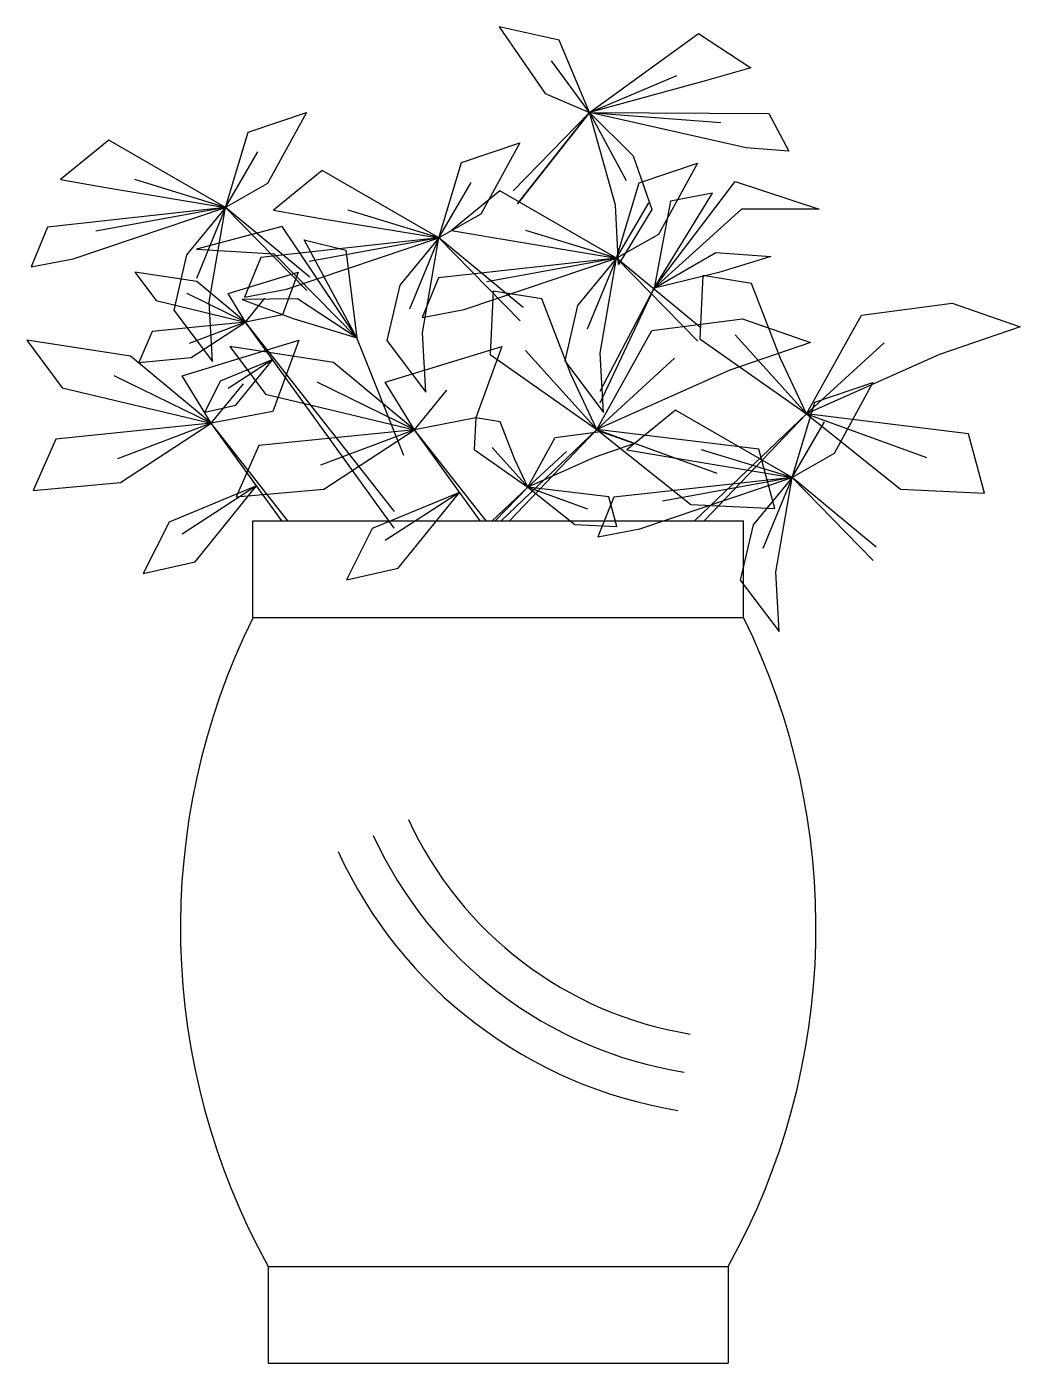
# Model space of a CAD drawing. Extents: x 19.019 to 19.533, y 6.619 to 7.311.
import ezdxf

# ---------------------------------------------------------------- set-up
doc = ezdxf.new("R2010")
doc.units = 0
doc.header["$LTSCALE"] = 0.2
doc.header["$MEASUREMENT"] = 0
doc.layers.add('AMBIENTACAO', color=31, linetype='CONTINUOUS')
doc.layers.add('VEGETACAO', color=82, linetype='CONTINUOUS')

msp = doc.modelspace()

# ---------------------------------------------------------------- linework, layer by layer
at = {"layer": 'AMBIENTACAO'}
for p, q in [((19.13595, 7.05497), (19.38966, 7.05497)), ((19.13595, 7.00497), (19.13595, 7.05497)), ((19.38966, 7.00497), (19.38966, 7.05497)), ((19.13595, 7.00497), (19.38966, 7.00497)), ((19.14386, 6.66934), (19.38175, 6.66934)), ((19.14386, 6.66934), (19.14386, 6.61934)), ((19.38175, 6.66934), (19.38175, 6.61934)), ((19.14386, 6.61934), (19.38175, 6.61934))]:
    msp.add_line(p, q, dxfattribs=at)
for centre, radius, start, end in [((19.45954, 6.84469), 0.36111, 153.649, 209.05123), ((19.06608, 6.84469), 0.36111, 330.94877, 26.351), ((19.39323, 6.98167), 0.19456, 204.62939, 260.80034), ((19.39323, 6.98167), 0.21456, 204.62939, 260.80034), ((19.39323, 6.98167), 0.21456, 204.62939, 260.80034), ((19.39323, 6.98167), 0.23456, 204.62939, 260.80034)]:
    msp.add_arc(centre, radius, start, end, dxfattribs=at)
at = {"layer": 'VEGETACAO'}
for p, q in [((19.20911, 7.05979), (19.1321, 7.15782)), ((19.15403, 7.05497), (19.11437, 7.10545)), ((19.36438, 7.05497), (19.42231, 7.11026)), ((19.36935, 7.05497), (19.42231, 7.11026)), ((19.25649, 7.05497), (19.21944, 7.10213)), ((19.26434, 7.05497), (19.31385, 7.10222)), ((19.26859, 7.05497), (19.31385, 7.10222)), ((19.25973, 7.05497), (19.27807, 7.07247)), ((19.2613, 7.05497), (19.27807, 7.07247))]:
    msp.add_line(p, q, dxfattribs=at)
for points in [[(19.27048, 7.2257), (19.31005, 7.2661), (19.27277, 7.21895), (19.31005, 7.2661), (19.36637, 7.30701), (19.3935, 7.28931), (19.37061, 7.28278), (19.31005, 7.2661), (19.33262, 7.2438), (19.34229, 7.21603), (19.32509, 7.18748), (19.32354, 7.21816), (19.31005, 7.2661), (19.29431, 7.30351), (19.26325, 7.31052), (19.28711, 7.27602), (19.31005, 7.2661), (19.40274, 7.26561), (19.41322, 7.24615), (19.39114, 7.24793), (19.31005, 7.2661), (19.29039, 7.29282)], [(19.31005, 7.2661), (19.35519, 7.28526)], [(19.16531, 7.18109), (19.12172, 7.21711), (19.16375, 7.17413), (19.12172, 7.21711), (19.06142, 7.25188), (19.0363, 7.23143), (19.05975, 7.22733), (19.12172, 7.21711), (19.10162, 7.19256), (19.09492, 7.16393), (19.11502, 7.13734), (19.11335, 7.16802), (19.12172, 7.21711), (19.13345, 7.25597), (19.1636, 7.2662), (19.1435, 7.22938), (19.12172, 7.21711), (19.0296, 7.20688), (19.02122, 7.18643), (19.043, 7.19052), (19.12172, 7.21711), (19.13847, 7.24574)], [(19.31005, 7.2661), (19.37797, 7.26093)], [(19.31005, 7.2661), (19.32891, 7.23107)], [(19.27564, 7.16534), (19.23204, 7.20136), (19.27407, 7.15838), (19.23204, 7.20136), (19.17174, 7.23613), (19.14662, 7.21568), (19.17007, 7.21159), (19.23204, 7.20136), (19.21194, 7.17682), (19.20524, 7.14818), (19.22534, 7.12159), (19.22367, 7.15227), (19.23204, 7.20136), (19.24377, 7.24022), (19.27392, 7.25045), (19.25382, 7.21363), (19.23204, 7.20136), (19.13992, 7.19113), (19.13154, 7.17068), (19.15332, 7.17477), (19.23204, 7.20136), (19.24879, 7.22999)], [(19.36757, 7.15484), (19.32398, 7.19086), (19.36601, 7.14788), (19.32398, 7.19086), (19.26368, 7.22563), (19.23855, 7.20518), (19.262, 7.20109), (19.32398, 7.19086), (19.30388, 7.16632), (19.29718, 7.13768), (19.31728, 7.11109), (19.3156, 7.14177), (19.32398, 7.19086), (19.3357, 7.22972), (19.36585, 7.23995), (19.34575, 7.20313), (19.32398, 7.19086), (19.23185, 7.18063), (19.22348, 7.16018), (19.24525, 7.16427), (19.32398, 7.19086), (19.34073, 7.21949)], [(19.12172, 7.21711), (19.07482, 7.23143)], [(19.31554, 7.11599), (19.34347, 7.17532), (19.3753, 7.19372), (19.40377, 7.19168), (19.37697, 7.1835), (19.34347, 7.17532), (19.38535, 7.23054), (19.4289, 7.21622), (19.3887, 7.21622), (19.34347, 7.17532), (19.37362, 7.2244), (19.35185, 7.22031), (19.34347, 7.17532)], [(19.12172, 7.21711), (19.05472, 7.20484)], [(19.12172, 7.21711), (19.10665, 7.18029)], [(19.23204, 7.20136), (19.18514, 7.21568)], [(19.21405, 7.08871), (19.18966, 7.14957), (19.15897, 7.16982), (19.13042, 7.16945), (19.1567, 7.15971), (19.18966, 7.14957), (19.1511, 7.20716), (19.10679, 7.19543), (19.14692, 7.19307), (19.18966, 7.14957), (19.16245, 7.20035), (19.18394, 7.19499), (19.18966, 7.14957)], [(19.32398, 7.19086), (19.27708, 7.20518)], [(19.23204, 7.20136), (19.16504, 7.18909)], [(19.23204, 7.20136), (19.21697, 7.16454)], [(19.32398, 7.19086), (19.25698, 7.17859)], [(19.32398, 7.19086), (19.3089, 7.15404)], [(19.20904, 7.05123), (19.1321, 7.15782), (19.12306, 7.17255), (19.15924, 7.18359), (19.1512, 7.16151), (19.1321, 7.15782), (19.08386, 7.15291), (19.07683, 7.13696), (19.10396, 7.13942), (19.1321, 7.15782), (19.10698, 7.17869), (19.07482, 7.18359), (19.08587, 7.16887), (19.1321, 7.15782), (19.14215, 7.1701)], [(19.42231, 7.11026), (19.47089, 7.0714), (19.51444, 7.06936), (19.50606, 7.10004), (19.42231, 7.11026), (19.45079, 7.1614), (19.49769, 7.16753), (19.53286, 7.15526), (19.49099, 7.14094), (19.42231, 7.11026), (19.40891, 7.1389), (19.39384, 7.17776), (19.36871, 7.18185), (19.36704, 7.14912), (19.42231, 7.11026), (19.48429, 7.08776)], [(19.3155, 7.12211), (19.34347, 7.17532)], [(19.1321, 7.15782), (19.10195, 7.17255)], [(19.31385, 7.10222), (19.36243, 7.06336), (19.40598, 7.06132), (19.3976, 7.092), (19.31385, 7.10222), (19.34233, 7.15335), (19.38923, 7.15949), (19.4244, 7.14722), (19.38253, 7.1329), (19.31385, 7.10222), (19.30045, 7.13086), (19.28537, 7.16972), (19.26025, 7.17381), (19.25857, 7.14108), (19.31385, 7.10222), (19.37583, 7.07972)], [(19.1321, 7.15782), (19.10296, 7.14678)], [(19.15081, 7.05497), (19.11437, 7.10545), (19.0993, 7.13), (19.1596, 7.1484), (19.1462, 7.11159), (19.11437, 7.10545), (19.03397, 7.09727), (19.02225, 7.07068), (19.06747, 7.07477), (19.11437, 7.10545), (19.0725, 7.14022), (19.0189, 7.1484), (19.03732, 7.12386), (19.11437, 7.10545), (19.13112, 7.12591)], [(19.42231, 7.11026), (19.38546, 7.15117)], [(19.42231, 7.11026), (19.46251, 7.14708)], [(19.25348, 7.05497), (19.21944, 7.10213), (19.20437, 7.12668), (19.26467, 7.14508), (19.25127, 7.10827), (19.21944, 7.10213), (19.13904, 7.09395), (19.12732, 7.06736), (19.17254, 7.07145), (19.21944, 7.10213), (19.17757, 7.1369), (19.12397, 7.14508), (19.14239, 7.12054), (19.21944, 7.10213), (19.23619, 7.12258)], [(19.31385, 7.10222), (19.277, 7.14313)], [(19.14614, 7.13838), (19.11904, 7.12714), (19.111, 7.11119), (19.12708, 7.11487), (19.14614, 7.13838), (19.12306, 7.12346)], [(19.31385, 7.10222), (19.35405, 7.13904)], [(19.11437, 7.10545), (19.06412, 7.13)], [(19.21944, 7.10213), (19.16919, 7.12668)], [(19.45838, 7.04146), (19.41479, 7.07747), (19.45681, 7.0345), (19.41479, 7.07747), (19.35448, 7.11224), (19.32936, 7.09179), (19.35281, 7.0877), (19.41479, 7.07747), (19.39469, 7.05293), (19.38799, 7.0243), (19.40809, 6.99771), (19.40641, 7.02839), (19.41479, 7.07747), (19.42651, 7.11633), (19.45666, 7.12656), (19.43656, 7.08975), (19.41479, 7.07747), (19.32266, 7.06725), (19.31428, 7.04679), (19.33606, 7.05088), (19.41479, 7.07747), (19.43154, 7.10611)], [(19.11437, 7.10545), (19.0658, 7.08705)], [(19.27807, 7.07247), (19.30236, 7.05304), (19.32413, 7.05202), (19.31994, 7.06736), (19.27807, 7.07247), (19.29231, 7.09804), (19.31576, 7.10111), (19.33334, 7.09497), (19.31241, 7.08781), (19.27807, 7.07247), (19.27137, 7.08679), (19.26383, 7.10622), (19.25127, 7.10827), (19.25043, 7.0919), (19.27807, 7.07247), (19.30906, 7.06123)], [(19.21944, 7.10213), (19.17087, 7.08372)], [(19.27807, 7.07247), (19.25964, 7.09293)], [(19.41479, 7.07747), (19.36788, 7.09179)], [(19.27807, 7.07247), (19.29817, 7.09088)], [(19.13776, 7.07305), (19.0926, 7.05432), (19.0792, 7.02773), (19.106, 7.03387), (19.13776, 7.07305), (19.0993, 7.04818)], [(19.41479, 7.07747), (19.34778, 7.0652)], [(19.41479, 7.07747), (19.39971, 7.04066)], [(19.24283, 7.06973), (19.19767, 7.051), (19.18427, 7.02441), (19.21107, 7.03055), (19.24283, 7.06973), (19.20437, 7.04486)]]:
    msp.add_lwpolyline(points, dxfattribs=at)

doc.saveas('drawing.dxf')
